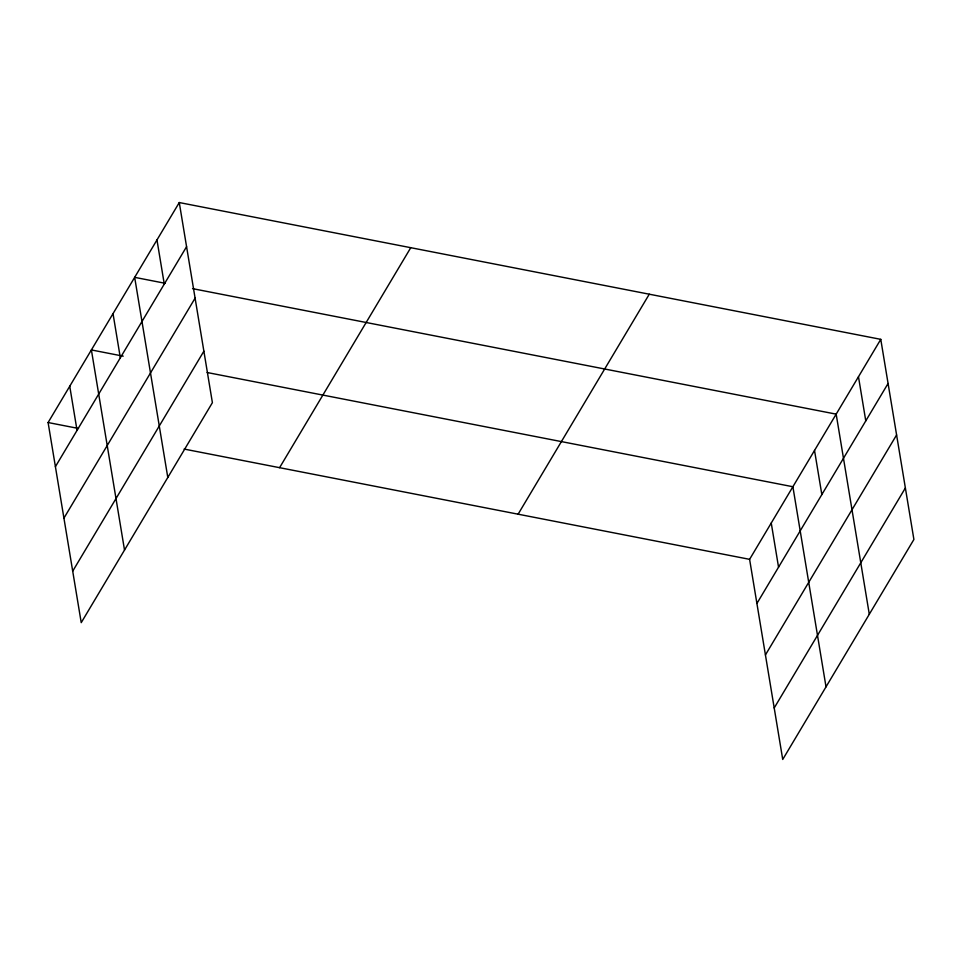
<?xml version="1.0" encoding="UTF-8"?>
<svg xmlns="http://www.w3.org/2000/svg" width="962" height="962" viewBox="0 0 962 962"><rect width="100%" height="100%" fill="white"/><g stroke="black" fill="none" stroke-linecap="round" stroke-linejoin="round"><path stroke-width="1.44" d="M179.269 202.549L212.398 402.669L81.229 622.654L48.1 422.534L179.269 202.549L880.771 339.345L913.9 539.466L782.731 759.451L749.602 559.331L880.771 339.345M55.411 466.666L186.58 246.681M63.925 518.145L195.094 298.16M72.703 571.175L203.872 351.19M279.593 467.676L410.762 247.691M518.109 514.189L649.278 294.204M756.914 603.463L888.082 383.477M765.427 654.942L896.596 434.956M774.206 707.972L905.374 487.987M165.055 283.273L134.668 277.345L167.797 477.465M192.544 288.636L836.17 414.141L869.299 614.261M123.22 356.156L91.39 349.94L124.519 550.06M207.131 372.51L792.892 486.736L826.021 686.856M48.1 422.534L78.487 428.463M184.103 449.062L749.602 559.331M858.477 376.743L865.776 420.875M814.525 450.444L821.837 494.576M771.247 523.039L778.547 567.171M156.974 239.947L164.274 284.079M113.023 313.648L120.334 357.78M69.745 386.243L77.044 430.375"/></g></svg>
